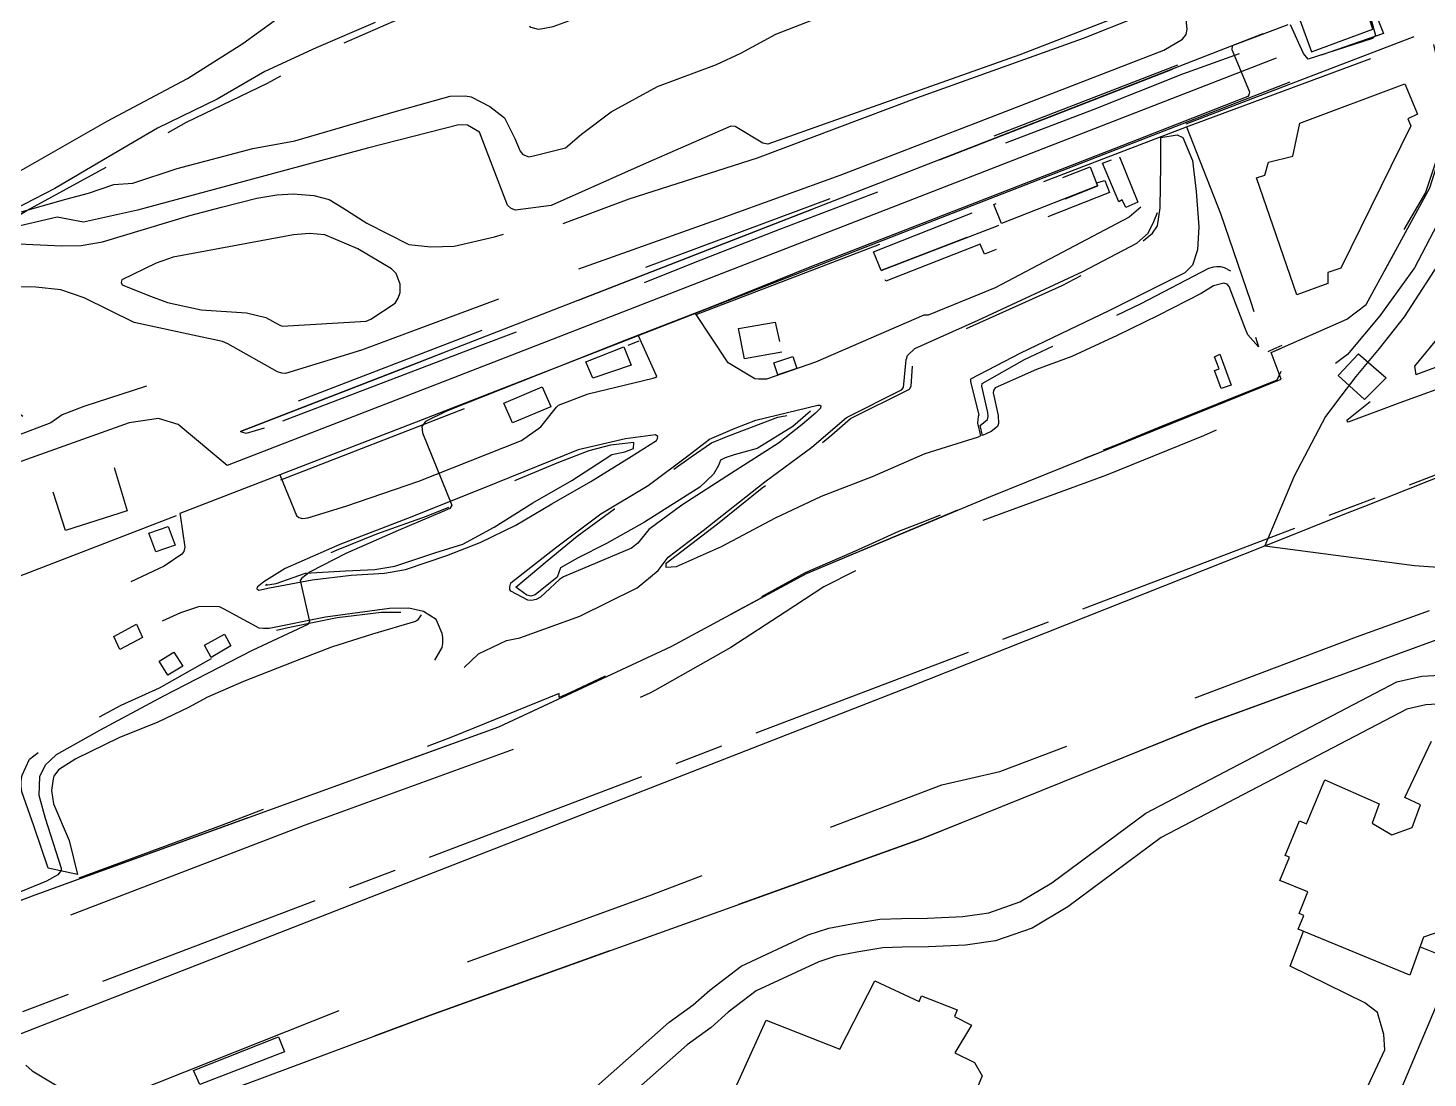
# Model space of a CAD drawing. Header units: millimetres. Extents: x 198785 to 203305, y 542885 to 545889.
# Drawn here: x 201158.3 to 201362.6, y 545450.4 to 545603.5 of the extents above; entities that cross this region are included whole.
import ezdxf

# ---------------------------------------------------------------- set-up
doc = ezdxf.new("R2010")
doc.units = ezdxf.units.MM
for name, pattern in [('FENCE_25K', [54.3, 28.7, -9.2, -16.4]), ('HIDDEN_BULD_25K', [28.8, 18.4, -10.4]), ('HIDDEN_EMBANKMENT_25K', [28.8, 18.4, -10.4]), ('HIDDEN_EMD_25K', [50.97, 33.12, -5.36, 7.13, -5.36]), ('HIDDEN_IN_25K', [56.5, 36.5, -20])]:
    doc.linetypes.add(name, pattern=pattern)
for name, color, linetype in [('A0013111', 253, 'Continuous'), ('A0013114', 253, 'Continuous'), ('A0013117', 253, 'Continuous'), ('A0013118', 253, 'Continuous'), ('A0023211', 253, 'Continuous'), ('A0023214', 253, 'Continuous'), ('A0023217', 253, 'Continuous'), ('A0033324', 253, 'Continuous'), ('A0043325', 253, 'Continuous'), ('B0014115', 253, 'Continuous'), ('B0014116', 253, 'Continuous'), ('B0014118', 253, 'Continuous'), ('B0024120', 253, 'Continuous'), ('C0076117', 253, 'Continuous'), ('F0017111', 253, 'Continuous'), ('F0037221', 253, 'Continuous'), ('F0037223', 253, 'Continuous'), ('F0047224', 253, 'Continuous'), ('G0018117', 253, 'Continuous')]:
    doc.layers.add(name, color=color, linetype=linetype)

msp = doc.modelspace()

# ---------------------------------------------------------------- linework, layer by layer
at = {"layer": 'A0013111'}
for points in [[(201298.73, 545535.2), (201341.16, 545552.3), (201339.69, 545556.18), (201350.72, 545561.04), (201353.55, 545563.2), (201362.85, 545580.19), (201365.96, 545590.01), (201370.93, 545603.45), (201361.45, 545662.63), (201349.33, 545729.87), (201342.09, 545777.01), (201336.67, 545819.25), (201332.49, 545863.67), (201331.49, 545885.31)], [(201370.93, 545566.69), (201360.61, 545554.21), (201360.82, 545552.94)], [(201368.94, 545516.14), (201355.72, 545511.31)]]:
    msp.add_lwpolyline(points, dxfattribs=at)
at = {"layer": 'A0013114'}
for points in [[(201421.82, 545657.13), (201425.01, 545647.68), (201428.15, 545636.95), (201429.46, 545632.49), (201430.98, 545627.31), (201442.95, 545588.28), (201443.43, 545584.83), (201442.15, 545584.32), (201437.34, 545582.39), (201435.88, 545581.81), (201405.75, 545569.75), (201404.53, 545569.26), (201360.82, 545552.94)], [(201099.39, 545456.02), (201149.74, 545475.79), (201152.42, 545474.46), (201159.39, 545477.1), (201227.03, 545501.58), (201252.16, 545513.32), (201271.89, 545523.96), (201298.73, 545535.2)], [(200919.56, 545205.45), (200912.3, 545211.41), (200910.03, 545215.49), (200909.35, 545216.55), (200906.95, 545220.27), (200895.67, 545219.44), (200890.41, 545216.36), (200872.82, 545210.35), (200856.98, 545246.91), (200842.64, 545287.82), (200857.69, 545320.69), (200912.51, 545344.07), (200971.58, 545366.58), (201020.62, 545383.54), (201025.8, 545385.59), (201057.8, 545398.2), (201104.02, 545416.43), (201115.73, 545421.05), (201147.11, 545433.42), (201169.6, 545441.84), (201217.05, 545459.53), (201288.67, 545485.24), (201329.93, 545501.88), (201355.72, 545511.31)]]:
    msp.add_lwpolyline(points, dxfattribs=at)
at = {"layer": 'A0013117'}
for points in [[(201338.49, 545602.64), (201294.9, 545585.7), (201213.57, 545554.06), (201189.35, 545544.68)], [(201342.4, 545595.58), (201297.8, 545578.24), (201216.47, 545546.61), (201180.49, 545532.68)]]:
    msp.add_lwpolyline(points, dxfattribs=at)
at = {"layer": 'A0013118'}
for points in [[(201238.69, 545568.37), (201259.6, 545575.83), (201276.81, 545582.06), (201296.52, 545589.63), (201324.04, 545600.27), (201326.76, 545601.88), (201327.28, 545602.56), (201327.45, 545603.32), (201326.75, 545610.09), (201326.32, 545612.06), (201325.35, 545616.12), (201323.82, 545624.76), (201323.19, 545631.06), (201323.27, 545634.05), (201323.49, 545635.1), (201324.53, 545636.77), (201325.56, 545637.03), (201326.88, 545636.92), (201327.65, 545635.9), (201331.39, 545625.95), (201334.13, 545616.11)], [(201156.63, 545582.32), (201169.88, 545589.9), (201181.63, 545596.15), (201189.7, 545601.24), (201198.82, 545607.91), (201208.86, 545616.03), (201209.2, 545616.67), (201209.2, 545617.03), (201208.85, 545617.21), (201204.11, 545617.82), (201202.51, 545617.64), (201199.57, 545616.83), (201191.5, 545614.49), (201182.83, 545611.94), (201168.07, 545607.18)], [(201208.99, 545604.29), (201200.38, 545600.61), (201192.9, 545597.14), (201185.93, 545593.14), (201177.23, 545588.89), (201169.36, 545584.26), (201162.25, 545580.09), (201154.71, 545576.23)], [(201236.4, 545574.97), (201246.05, 545578.59), (201264.75, 545584.56), (201288.02, 545593.34), (201312.3, 545602.04), (201320.14, 545605.13)], [(201156.93, 545572.02), (201163.3, 545571.74), (201166.12, 545571.8), (201169.2, 545572.32), (201181.95, 545576.16), (201186.57, 545577.38), (201191.74, 545578.67), (201194.66, 545579.18), (201197.02, 545579.34), (201200.06, 545579.1), (201202.27, 545578.48), (201204.27, 545577.3), (201207.75, 545575.04), (201213.88, 545571.93), (201217.11, 545571.58), (201220.49, 545571.69), (201226.38, 545573.06), (201227.69, 545573.46)], [(201320.68, 545577.36), (201318.99, 545575.9), (201299.43, 545565.59), (201289.64, 545561.61), (201289.01, 545561.63), (201273.23, 545554.75), (201266.07, 545552.29), (201265.59, 545552.27), (201264.91, 545552.29), (201264.35, 545552.36), (201260.48, 545554.69), (201255.71, 545561.87)], [(201221.99, 545510.23), (201224.07, 545512.24), (201228.13, 545514.2), (201230.11, 545514.55), (201238.85, 545517.73), (201247.21, 545521.84), (201250.26, 545524.38), (201251.71, 545526.35), (201256.81, 545530.24), (201265.81, 545537.32), (201272.7, 545542.38), (201277.72, 545546.68), (201285.79, 545550.74), (201286.06, 545551.06), (201286.45, 545555.12), (201286.64, 545555.73), (201287.71, 545556.76), (201296.93, 545560.89), (201312.2, 545567.99), (201320.11, 545572.11), (201321.74, 545573.56), (201322.59, 545575.3), (201323.12, 545576.61)], [(201199.39, 545573.53), (201197.08, 545573.33), (201179.52, 545570.09), (201177.02, 545569.19), (201172.02, 545566.77), (201171.92, 545566.4), (201172.06, 545566.04), (201175.84, 545564.53), (201178.67, 545563.49), (201183.61, 545562.42), (201190.2, 545561.97), (201193.02, 545561.28), (201194.96, 545560.23), (201195.4, 545560.04), (201207.69, 545560.75), (201208.36, 545561.04), (201211.89, 545563.36), (201212.33, 545564.1), (201212.63, 545564.94), (201212.63, 545566.13), (201212.03, 545567.71), (201211.38, 545568.38), (201206.48, 545571.28), (201201.66, 545573.33), (201199.39, 545573.53)], [(201226.97, 545563.96), (201206.98, 545556.53), (201195.89, 545553.11), (201195.38, 545553.15), (201194.72, 545553.36), (201187.49, 545557.46), (201186.73, 545557.79), (201181.71, 545558.86), (201173.84, 545560.57), (201166.54, 545564.17), (201163.12, 545565.3), (201159.46, 545565.71), (201153.93, 545565.74), (201150.52, 545565.88), (201147.64, 545565.35), (201145.88, 545564.28), (201144.57, 545562.89), (201143.86, 545560.38), (201143.65, 545558.84), (201144.37, 545557.41), (201145.88, 545555.96), (201152.36, 545550.82), (201157.57, 545546.92)], [(201195.07, 545538.32), (201197.51, 545532.42), (201197.87, 545532.1), (201198.4, 545531.98), (201199.17, 545532.07), (201204.71, 545533.75), (201215.34, 545537.43), (201230.33, 545543.33), (201233.17, 545545.34), (201235.45, 545548.23), (201235.75, 545548.48), (201240.05, 545550.15), (201249.54, 545552.46), (201249.83, 545552.54), (201250.06, 545552.69), (201247.38, 545558.63)], [(201231.81, 545520.03), (201231.25, 545520.05), (201228.77, 545521.37), (201228.64, 545521.6), (201228.61, 545522.03), (201228.77, 545522.61), (201235.27, 545527.71), (201241.89, 545532.63), (201248.79, 545536.79), (201254.59, 545541.1), (201257.77, 545543.52), (201261.48, 545545.13), (201264.51, 545546.32), (201273.57, 545548.52), (201273.86, 545548.51), (201274.01, 545548.4), (201273.97, 545548.05), (201273.24, 545547.31), (201271.27, 545545.66), (201267.83, 545542.95), (201260.95, 545538.57), (201253.73, 545533.9), (201248.93, 545530.38), (201247.28, 545528.36), (201246.84, 545527.97), (201246.4, 545527.64), (201236.46, 545523.45), (201235.86, 545523.07), (201233.09, 545520.5), (201232.49, 545520.16), (201231.81, 545520.03)], [(201249.86, 545544.17), (201245.49, 545543.59), (201238.6, 545542.01), (201226.57, 545537.12), (201214.32, 545532.2), (201203.82, 545528.18), (201195.86, 545524.68), (201192.76, 545522.75), (201191.75, 545521.96), (201191.72, 545521.71), (201192, 545521.53), (201193.56, 545521.85), (201199.78, 545523.04), (201205.47, 545523.71), (201210.33, 545523.98), (201213.42, 545524.54), (201219.43, 545526.58), (201224.29, 545528.49), (201229.49, 545531), (201234.74, 545534.1), (201240.46, 545537.38), (201246.31, 545541), (201250.01, 545543.35), (201250.15, 545543.64), (201250.2, 545543.95), (201249.86, 545544.17)], [(201180.49, 545532.68), (201180.56, 545532.47), (201181.24, 545527.8), (201181.08, 545527.18), (201180.77, 545526.78), (201178.19, 545525.04), (201173.32, 545522.74)], [(201217.69, 545511.29), (201218.75, 545513.17), (201218.88, 545513.76), (201218.85, 545514.68), (201218.75, 545515.2), (201218.09, 545516.79), (201217.86, 545517.23), (201216.03, 545518.42), (201213.88, 545518.88), (201211.1, 545518.86), (201201.76, 545517.58), (201193.52, 545515.91), (201192.68, 545515.93), (201192.05, 545515.98), (201186.97, 545518.75), (201186.27, 545519.08), (201183.34, 545519.12), (201180.58, 545518.2), (201177.9, 545517.02)], [(201241.29, 545449.13), (201251.89, 545458.52), (201255.38, 545461.03), (201257.81, 545463.19), (201262.37, 545466.68), (201272.15, 545471.24), (201275.15, 545472.22), (201278.5, 545472.87), (201282.63, 545473.56), (201285.79, 545473.64), (201289.57, 545473.68), (201294.72, 545473.93), (201298.49, 545474.48), (201303.05, 545476.05), (201307.7, 545478.82), (201321.41, 545488.99), (201358.05, 545508.16), (201361.66, 545508.98), (201366.91, 545509.28)], [(201367.12, 545505.09), (201362.25, 545504.81), (201359.51, 545504.19), (201323.64, 545485.43), (201310.03, 545475.33), (201304.82, 545472.23), (201299.49, 545470.38), (201295.12, 545469.75), (201289.69, 545469.49), (201285.87, 545469.45), (201283.03, 545469.38), (201279.25, 545468.74), (201276.21, 545468.15), (201273.69, 545467.33), (201264.55, 545463.08), (201260.49, 545459.96), (201258.01, 545457.75), (201254.51, 545455.24), (201244.87, 545446.69)], [(201340.96, 545421.71), (201356.27, 545454.5), (201356.11, 545456.7), (201355.21, 545459.91), (201353.37, 545461.32), (201342.45, 545466.69), (201344.39, 545471.77)], [(201361.42, 545469.53), (201366.53, 545467.49), (201356.78, 545444.35), (201360.02, 545443.02)]]:
    msp.add_lwpolyline(points, dxfattribs=at)
at = {"layer": 'A0023211'}
msp.add_lwpolyline([(201365.07, 545570.63), (201359.12, 545561.37), (201355.46, 545556.78), (201352.03, 545552.67), (201349.86, 545549.81), (201347.62, 545546.84), (201343.06, 545538.16), (201338.77, 545528), (201360.58, 545525.13), (201374.36, 545524.16)], dxfattribs=at)
at = {"layer": 'A0023214'}
msp.add_lwpolyline([(201033.52, 545411.1), (201045.77, 545415.63), (201047.83, 545416.39), (201072.15, 545425.37), (201092.24, 545432.79), (201096.48, 545434.36), (201100.82, 545435.96), (201105.99, 545437.87), (201107.59, 545438.46), (201154.19, 545455.67), (201217.51, 545480.37), (201286.78, 545507.38), (201327.02, 545523.34), (201338.77, 545528), (201350.84, 545532.78), (201353.35, 545533.78), (201372.24, 545541.27)], dxfattribs=at)
at = {"layer": 'A0023217'}
msp.add_lwpolyline([(201340.44, 545599.11), (201220.39, 545552.5), (201187.4, 545539.69), (201180.23, 545545.69), (201177.36, 545546.55), (201173.12, 545545.9), (201143.23, 545535.27), (201137.83, 545532.02), (201130.57, 545522.9), (201126.81, 545516.37), (201083.84, 545500.08), (201082.66, 545499.63), (201079.97, 545494), (201079.94, 545493.44), (201086.06, 545476.59), (201094.51, 545453.34), (201100.82, 545435.96)], dxfattribs=at)
at = {"layer": 'A0033324', "linetype": 'HIDDEN_IN_25K', "flags": 128}
for points in [[(201198.65, 545487.19), (201152.29, 545469.45), (201104.43, 545451.91), (201100.95, 545451.99), (201099.39, 545456.02), (201149.74, 545475.79), (201152.42, 545474.46), (201159.39, 545477.1), (201227.03, 545501.58), (201252.16, 545513.32), (201271.89, 545523.96), (201298.73, 545535.2), (201314.64, 545541.61), (201330.55, 545548.03), (201341.16, 545552.3), (201339.69, 545556.18), (201350.72, 545561.04), (201353.55, 545563.2), (201362.85, 545580.19), (201365.96, 545590.01), (201370.93, 545603.45), (201369.57, 545596.73), (201368.87, 545592.13), (201368.86, 545591.92), (201368.36, 545588.73), (201366.33, 545581.2), (201364.4, 545575.75), (201360.6, 545568.55), (201355.54, 545561.53), (201350.81, 545555.89), (201344.87, 545551.44), (201338.78, 545548.14), (201329.8, 545544.02), (201315.67, 545538.31), (201282.97, 545526.32), (201274.42, 545522.03), (201268.81, 545518.31), (201260.86, 545513.15), (201249.78, 545506.89), (201249.07, 545506.49), (201232.36, 545499.48), (201198.65, 545487.19)], [(201192.81, 545545.16), (201190.19, 545544.38), (201189.53, 545544.58), (201189.35, 545544.68), (201213.57, 545554.06), (201338.49, 545602.64), (201339.06, 545601.17), (201326.78, 545596.78), (201313.81, 545591.63), (201291.63, 545583.11), (201267.95, 545574.13), (201255.6, 545569.3), (201242.91, 545564.19), (201223.88, 545557.03), (201192.81, 545545.16)], [(201380.87, 545556.88), (201358.48, 545548.86), (201350.92, 545546.04), (201350.75, 545546.29), (201360.61, 545554.21), (201360.82, 545552.94), (201389.05, 545563.48), (201404.53, 545569.26), (201405.75, 545569.75), (201421.77, 545576.16), (201422.72, 545573.05), (201393.43, 545561.73), (201380.87, 545556.88)], [(201389.85, 545518.7), (201394.88, 545514.83), (201391.04, 545511.04), (201388.77, 545512.43), (201385.88, 545513.91), (201378.57, 545516.61), (201375.51, 545516.69), (201374.57, 545516.75), (201373.84, 545516.75), (201372.76, 545516.69), (201371.49, 545516.61), (201368.94, 545516.14), (201355.72, 545511.31), (201329.93, 545501.88), (201288.67, 545485.24), (201217.05, 545459.53), (201169.6, 545441.84), (201147.11, 545433.42), (201115.73, 545421.05), (201104.02, 545416.43), (201057.8, 545398.2), (201025.8, 545385.59), (201020.62, 545383.54), (200971.58, 545366.58), (200912.51, 545344.07), (200857.69, 545320.69), (200842.64, 545287.82), (200856.98, 545246.91), (200872.82, 545210.35), (200890.41, 545216.36), (200895.67, 545219.44), (200898.59, 545219.65), (200899.08, 545218.05), (200899.19, 545216.32), (200898.68, 545214.57), (200898.08, 545213.43), (200877.13, 545206.23), (200875.62, 545206.14), (200873.84, 545206.13), (200872.59, 545206.4), (200866.92, 545210.03), (200849.6, 545250.99), (200830.29, 545296.09), (200830.15, 545297.17), (200830.21, 545297.85), (200839.69, 545320.6), (200840.46, 545321.3), (200841.37, 545321.98), (200907.77, 545348.14), (201000.86, 545382.11), (201039.3, 545396.82), (201059.95, 545404.72), (201065.21, 545406.62), (201074.21, 545410.02), (201132.38, 545431.95), (201139.23, 545434.64), (201213.3, 545464.01), (201249.28, 545477.08), (201291.65, 545493.13), (201300.11, 545495.08), (201352.16, 545514.7), (201368.5, 545520.6), (201372.38, 545521.59), (201374.96, 545522.01), (201379.07, 545522.15), (201382.69, 545521.67), (201385.98, 545520.68), (201389.85, 545518.7)]]:
    msp.add_lwpolyline(points, dxfattribs=at)
at = {"layer": 'A0043325'}
msp.add_lwpolyline([(201356.49, 545552.5), (201353.3, 545549.35), (201349.46, 545552.85), (201352.44, 545555.97), (201356.49, 545552.5)], dxfattribs=at)
at = {"layer": 'B0014115'}
for points in [[(201347.95, 545566.22), (201343.43, 545564.6), (201337.54, 545581.63), (201338.79, 545582.03), (201339.32, 545583.95), (201342.87, 545584.83), (201343.86, 545589.64), (201359.2, 545595.34), (201361.04, 545590.94), (201359.62, 545590.26), (201360.08, 545589.25), (201349.86, 545568.48), (201347.98, 545567.86), (201347.95, 545566.22)], [(201366.58, 545472.54), (201361.92, 545470.91), (201359.91, 545465.37), (201343.63, 545472.08), (201344.46, 545474.1), (201343.77, 545474.38), (201345.06, 545477.51), (201340.96, 545479.2), (201342.36, 545482.6), (201341.75, 545482.85), (201343.81, 545487.86), (201344.86, 545487.43), (201347.52, 545493.88), (201355.46, 545490.36), (201354.41, 545487.53), (201357.29, 545485.85), (201360.27, 545486.91), (201361.48, 545490.22), (201359.19, 545491.28), (201363.07, 545499.49)], [(201281.89, 545464.53), (201288.33, 545461.56), (201288.67, 545462.38), (201293.91, 545460.31), (201293.51, 545459.35), (201295.98, 545458.09), (201293.54, 545454.04), (201296.43, 545452.66), (201297.52, 545450.7), (201291.18, 545435.18), (201285.62, 545437.86), (201280.16, 545436.1), (201277.72, 545431.06), (201262.64, 545437.29), (201262.49, 545438.5), (201261.93, 545439.03), (201263.29, 545442.73), (201259.59, 545444.69), (201266.04, 545458.83), (201276.76, 545454.59), (201281.89, 545464.53)]]:
    msp.add_lwpolyline(points, dxfattribs=at)
at = {"layer": 'B0014116', "linetype": 'HIDDEN_BULD_25K', "flags": 128}
msp.add_lwpolyline([(201282.79, 545568.15), (201299.65, 545574.6), (201300.4, 545574.98), (201314.39, 545580.48), (201314.22, 545580.92), (201315.41, 545581.28), (201316.09, 545579.53), (201298.95, 545572.71), (201299.57, 545571.2), (201297.88, 545570.53), (201297.24, 545571.98), (201283.48, 545566.58), (201282.79, 545568.15)], dxfattribs=at)
at = {"layer": 'B0014118', "linetype": 'HIDDEN_BULD_25K', "flags": 128}
for points in [[(201314.35, 545580.49), (201300.36, 545574.99), (201299.24, 545577.76), (201313.28, 545583.25), (201314.35, 545580.49)], [(201317.59, 545584.72), (201320.26, 545578.12), (201318.48, 545577.31), (201317.97, 545578.43), (201317.48, 545578.17), (201315.07, 545583.79), (201317.59, 545584.72)], [(201282.79, 545568.15), (201281.67, 545570.87), (201298.49, 545577.49), (201299.65, 545574.6), (201282.79, 545568.15)], [(201268.32, 545556.25), (201262.85, 545555.28), (201261.99, 545559.7), (201267.32, 545560.62), (201268.32, 545556.25)], [(201246.32, 545554.35), (201240.74, 545552.46), (201239.72, 545554.81), (201245.28, 545556.99), (201246.32, 545554.35)], [(201270.5, 545553.84), (201267.75, 545552.91), (201267.14, 545554.69), (201269.92, 545555.6), (201270.5, 545553.84)], [(201333.88, 545551.44), (201332.42, 545550.92), (201331.43, 545553.55), (201332.13, 545553.82), (201331.43, 545555.57), (201332.23, 545555.93), (201333.88, 545551.44)], [(201234.63, 545548.24), (201229.02, 545545.9), (201227.77, 545548.79), (201233.34, 545551.17), (201234.63, 545548.24)], [(201179.79, 545528.06), (201176.98, 545527.12), (201175.99, 545529.85), (201178.81, 545530.83), (201179.79, 545528.06)], [(201175.06, 545514.62), (201171.76, 545512.87), (201170.84, 545514.77), (201174.17, 545516.55), (201175.06, 545514.62)], [(201187.95, 545513.4), (201185.06, 545511.72), (201184.09, 545513.51), (201187, 545515.11), (201187.95, 545513.4)], [(201180.92, 545510.45), (201178.74, 545509.11), (201177.49, 545511.15), (201179.61, 545512.46), (201180.92, 545510.45)]]:
    msp.add_lwpolyline(points, dxfattribs=at)
at = {"layer": 'B0024120', "linetype": 'FENCE_25K', "flags": 128}
for points in [[(201361.81, 545615.24), (201359.61, 545614.22), (201355.03, 545612.1), (201355.63, 545609.9), (201353.49, 545609.26), (201356.1, 545602.68), (201345.16, 545598.89), (201343.46, 545603.81), (201339.22, 545603.18), (201285.03, 545582.23), (201242.29, 545566.27), (201187.8, 545545.22), (201184.07, 545549.72), (201178.48, 545552.19), (201166.5, 545548.31), (201163.34, 545547.1), (201161.67, 545545.93), (201152.76, 545542.55), (201150.59, 545541.72), (201141.17, 545538.71), (201134.85, 545534.32), (201122.17, 545519.83), (201087.48, 545506.34), (201082.93, 545506.56), (201071.79, 545529.64), (201064.6, 545545.12), (201072.51, 545556.22), (201076.54, 545561.89), (201100.7, 545593.36), (201107.37, 545601), (201152.9, 545656.48), (201159.09, 545663.6), (201166.28, 545673.03), (201166.52, 545673.34), (201168.19, 545675.53), (201174.08, 545683.93), (201179.02, 545691.49), (201181.11, 545694.68), (201181.21, 545694.85), (201186.15, 545702.84), (201193.01, 545713.39), (201198.49, 545721.97), (201203.31, 545729.47), (201205.45, 545729.87), (201205.72, 545729.92), (201205.7, 545734.72), (201202.86, 545744.33), (201202.52, 545746.26), (201203.39, 545746.31), (201203.97, 545746.33), (201202.15, 545764.5), (201200.96, 545774.25), (201199.64, 545786.9), (201198.04, 545801.91), (201196.31, 545816.94), (201194.59, 545833.31), (201194.46, 545834.56), (201193.63, 545842.32)], [(201327.32, 545589.09), (201360.88, 545601.54), (201360.54, 545602.58), (201362.48, 545603.2), (201363.39, 545601.11)], [(201363.4, 545601.11), (201365.82, 545590.36), (201362.22, 545579.53), (201352.68, 545563.27), (201349.83, 545561.07), (201339.5, 545556.42), (201339.2, 545556.29)], [(201255.81, 545561.73), (201317.58, 545585.33), (201327.32, 545589.09)], [(201327.32, 545589.09), (201332.29, 545576.46), (201336.66, 545563.66), (201339.2, 545556.29), (201339.97, 545554.07)], [(201195.24, 545537.63), (201247.51, 545557.89)], [(201341.1, 545553.39), (201340.54, 545552.13), (201323.33, 545545.24), (201319.99, 545543.86), (201317.34, 545542.77), (201308.09, 545539.12), (201289.13, 545531.53), (201285.33, 545530.08), (201280.97, 545528.06), (201278.55, 545526.99), (201271.69, 545524.04), (201261.6, 545518.46), (201259.85, 545517.8), (201253.47, 545514.37), (201243.9, 545509.62), (201237.36, 545506.54), (201235.84, 545505.89), (201235.84, 545506.45), (201220.26, 545500.12), (201186.67, 545487.25), (201152.89, 545474.73), (201150.62, 545478.58), (201138.66, 545509.68), (201139.12, 545510.54), (201137.2, 545515.39), (201136.99, 545515.91), (201144.76, 545518.79), (201180.02, 545532.4)]]:
    msp.add_lwpolyline(points, dxfattribs=at)
at = {"layer": 'C0076117'}
for points in [[(201170.91, 545539.41), (201172.83, 545533.09), (201163.82, 545530.2), (201162.02, 545535.82)], [(201183.41, 545449.43), (201182.47, 545451.45), (201194.89, 545456.36), (201195.77, 545454.18), (201183.41, 545449.43)]]:
    msp.add_lwpolyline(points, dxfattribs=at)
at = {"layer": 'F0017111'}
for points, elevation in [([(201353.38, 545608.1), (201354.93, 545602.41), (201354.46, 545601.97), (201345.11, 545598.94), (201344.39, 545599.78), (201342.52, 545603.98)], 20), ([(201342.14, 545603.98), (201333.99, 545600.91), (201333.94, 545600.37), (201336.53, 545594.17), (201336.46, 545593.77), (201336.27, 545593.52), (201316.8, 545585.86), (201272.4, 545568.64), (201257.96, 545562.78), (201245.9, 545558.14), (201219.39, 545547.61), (201216.32, 545546.13), (201215.78, 545545.4), (201215.89, 545544.46), (201220.15, 545533.94), (201219.88, 545533.44), (201218.76, 545532.96), (201212.34, 545530.21), (201204.7, 545526.85), (201199.5, 545524.2), (201198.22, 545523.24), (201198.03, 545522.91), (201199.4, 545516.96), (201199.14, 545516.49), (201191.02, 545512.74), (201178.13, 545506.08), (201168.75, 545501.05), (201162.46, 545497.51), (201160.84, 545496.02), (201160, 545494.31), (201159.9, 545491.62), (201160.85, 545488.28), (201163.2, 545480.96), (201163.2, 545480.63), (201162.69, 545480.03), (201161.05, 545479.08), (201152.58, 545475.64)], 20), ([(201157.01, 545576.59), (201163.85, 545578.54), (201167.19, 545579.41), (201170.84, 545580.67), (201173.65, 545580.88), (201180.09, 545582.99), (201191.15, 545585.95), (201197.29, 545587.06), (201212.08, 545591.37), (201219.92, 545593.58), (201222.12, 545593.62), (201222.97, 545593.47), (201225.69, 545592.05), (201227.87, 545590.4), (201229.37, 545587.38), (201230.15, 545585.56), (201230.55, 545585.07), (201231.39, 545584.73), (201232.09, 545584.84), (201236.73, 545586.05), (201239.08, 545588.03), (201243.42, 545591.29), (201250.19, 545594.96), (201258.77, 545598.2), (201262.33, 545599.83), (201267.42, 545602.61), (201274.42, 545605.34)], 10), ([(201158.01, 545452.26), (201158.93, 545451.43), (201166.11, 545447.13)], 20)]:
    msp.add_lwpolyline(points, dxfattribs=dict(at, elevation=elevation))
at = {"layer": 'F0037221'}
for points in [[(201317.95, 545605.36), (201303.03, 545599.59), (201266.26, 545586.55), (201265.56, 545586.72), (201261.5, 545589.13), (201260.85, 545589.18), (201248.09, 545583.58), (201234.66, 545577.6), (201229.47, 545576.92), (201228.84, 545577.16), (201228.28, 545577.68), (201224.2, 545588.32), (201222.45, 545589.34), (201221.2, 545589.37), (201207.87, 545585.97), (201174.29, 545576.96), (201166.42, 545575.19), (201162.59, 545575.91), (201155.53, 545574.26)], [(201323.61, 545587.54), (201325.97, 545587.9), (201326.82, 545587.53), (201328.2, 545584.2), (201328.74, 545579.67), (201329.16, 545574.53), (201328.93, 545571.13), (201328.2, 545568.92), (201327.1, 545567.8), (201316.02, 545562.28), (201303.13, 545556.08), (201295.82, 545552.3), (201295.81, 545551.9), (201297.06, 545547.1), (201296.97, 545546.83), (201296.86, 545545.87), (201297.31, 545544.03), (201296.95, 545543.85), (201289.17, 545541.39), (201281.51, 545538.07), (201274.05, 545535.17), (201267.33, 545532.01), (201259.45, 545527.82), (201252.91, 545524.92), (201251.44, 545524.82), (201251.44, 545525.48)], [(201337.86, 545557.01), (201336.29, 545558.74), (201335.83, 545559.83), (201333.57, 545565.79), (201333.27, 545566.15), (201332.81, 545566.27), (201331.29, 545565.89), (201329.47, 545564.78), (201323.22, 545561.56), (201317.21, 545558.64), (201310.6, 545555.59), (201305.46, 545553.7), (201299.43, 545551.03), (201299.19, 545550.62), (201299.14, 545550.32), (201299.88, 545547), (201299.93, 545545.84), (201299.76, 545545.41), (201298.83, 545544.64), (201297.59, 545544.1), (201297.22, 545545.55)], [(201272.51, 545547.63), (201269.93, 545545.39), (201264.73, 545542.17), (201261.38, 545541.26), (201260.65, 545541.01), (201260.05, 545540.8), (201259.34, 545540.47), (201259.09, 545539.68), (201258.36, 545538.44), (201256.36, 545536.52), (201248.26, 545531.43), (201242.72, 545528.34), (201238.5, 545526.21), (201236.02, 545524.76), (201235.54, 545523.43), (201232.31, 545520.85), (201231.68, 545520.65), (201231.1, 545520.8), (201229.52, 545521.96)], [(201193.01, 545522.26), (201194.53, 545522.5), (201198.83, 545524.01), (201204.64, 545524.33), (201208.92, 545524.52), (201211.86, 545525.04), (201217.7, 545526.96), (201221.75, 545528.23), (201226.33, 545530.71), (201232.01, 545534.24), (201237.68, 545537.52), (201242.39, 545540.57), (201243.5, 545541.3), (201245.43, 545541.69), (201246.66, 545542.18), (201246.73, 545543.07)], [(201215.71, 545517.91), (201215.17, 545517.16), (201214.87, 545516.96), (201208.58, 545515.11), (201202.63, 545513.21), (201198.34, 545511.58), (201189.77, 545508.19), (201184.54, 545505.9), (201181.73, 545504.42), (201177.29, 545502.26), (201171.61, 545499.98), (201165.32, 545496.94), (201162.8, 545495.3), (201162.11, 545494.41), (201162, 545493.99), (201161.78, 545492.32), (201162.08, 545490.36), (201164.33, 545485.01), (201165.55, 545480.06), (201161.26, 545480.97)]]:
    msp.add_lwpolyline(points, dxfattribs=at)
at = {"layer": 'F0037223', "linetype": 'HIDDEN_EMBANKMENT_25K', "flags": 128}
for points in [[(201153.67, 545574.21), (201158.18, 545576.89), (201169.9, 545583.28), (201181.46, 545589.79), (201193.28, 545595.47), (201202.63, 545600.56), (201212.51, 545604.82), (201218.91, 545607.01), (201220.14, 545607.28), (201222.63, 545607.09), (201223.75, 545606.78), (201230.83, 545604.22), (201231.7, 545603.64), (201232.76, 545603.33), (201233.44, 545603.43), (201234.93, 545603.71), (201237.07, 545604.5), (201249.57, 545610.89), (201251.2, 545610.92), (201252.57, 545610.81), (201254.04, 545610.81), (201255.03, 545610.96), (201260.51, 545614.13), (201262.46, 545615.58), (201262.71, 545618.67), (201262.94, 545622.64), (201263.26, 545623.32), (201264.93, 545625.15), (201287.85, 545632.68), (201290.1, 545632.24), (201291.31, 545632.77), (201292.48, 545634.74), (201293.72, 545635.27), (201299.44, 545634.97), (201302.79, 545632.5), (201304.21, 545633.45), (201303.48, 545639.92), (201302.67, 545642.66), (201302.84, 545644.66), (201304.78, 545648.13), (201306.06, 545651.39), (201308.94, 545661.93), (201310.92, 545670.43), (201311.32, 545678.28), (201310.64, 545687.94), (201309.36, 545697.56), (201307.79, 545707.27), (201306.62, 545715.42)], [(201251.44, 545525.48), (201258.93, 545531.18), (201265.45, 545536.44), (201270.01, 545539.67), (201275.61, 545544.15), (201278.34, 545546.55), (201286.94, 545550.81), (201287.17, 545551.25), (201287.43, 545555.48), (201287.6, 545555.95), (201288.05, 545556.44), (201293.74, 545559.01), (201309.21, 545565.96), (201319.75, 545571.39), (201322.38, 545573.56), (201323.1, 545574.64), (201323.49, 545577.26), (201323.6, 545583.57), (201323.61, 545587.54)], [(201297.22, 545545.55), (201298.31, 545546.41), (201298.41, 545546.83), (201298.38, 545547.42), (201297.5, 545551.27), (201297.54, 545551.65), (201303.7, 545555.14), (201320.73, 545563.34), (201330.62, 545568.5), (201331.31, 545568.68), (201331.75, 545568.74), (201332.29, 545568.71), (201332.83, 545568.6), (201333.81, 545568.09), (201335.61, 545564.22), (201337.86, 545557.01)], [(201229.52, 545521.96), (201234.09, 545525.81), (201238.45, 545529.38), (201243.9, 545533.38), (201250.48, 545537.62), (201255.06, 545540.98), (201258.03, 545543), (201260.43, 545543.99), (201267.73, 545546.77), (201271.43, 545547.46), (201272.51, 545547.63)], [(201246.73, 545543.07), (201243.3, 545542.66), (201240.17, 545541.84), (201235.73, 545540.14), (201225.8, 545536.02), (201216.42, 545532.25), (201209.2, 545529.67), (201203.31, 545527.33), (201197.76, 545524.91), (201193.01, 545522.26)], [(201161.26, 545480.97), (201159.18, 545487.13), (201157.42, 545492.1), (201157.34, 545492.95), (201157.36, 545493.74), (201157.47, 545494.56), (201158.54, 545496.88), (201161.27, 545499.01), (201171.93, 545504.75), (201177.5, 545507.28), (201184.56, 545511.27), (201192.85, 545515.33), (201196.73, 545516.18), (201203.42, 545517.55), (201209.9, 545518.3), (201213.99, 545518.29), (201215.71, 545517.91)]]:
    msp.add_lwpolyline(points, dxfattribs=at)
at = {"layer": 'F0047224'}
for points in [[(201343.88, 545604.69), (201345.57, 545600.02), (201354.53, 545603.33), (201352.65, 545609.25), (201350.47, 545614.1), (201348.92, 545617.95), (201347.39, 545621.67), (201345.84, 545628.89), (201344.71, 545634.73)], [(201327.29, 545589.51), (201360.56, 545602.25)]]:
    msp.add_lwpolyline(points, dxfattribs=at)
at = {"layer": 'G0018117', "linetype": 'HIDDEN_EMD_25K', "flags": 128}
msp.add_lwpolyline([(200000, 545324.47), (200013.4, 545290.54), (200011.58, 545288.32), (200102.06, 545059.28), (200792.91, 545321.56), (201296.44, 545512.81), (201426.42, 545562.18), (201446.73, 545569.89), (201862.14, 545727.6), (201885.51, 545736.47)], dxfattribs=at)

doc.saveas('drawing.dxf')
